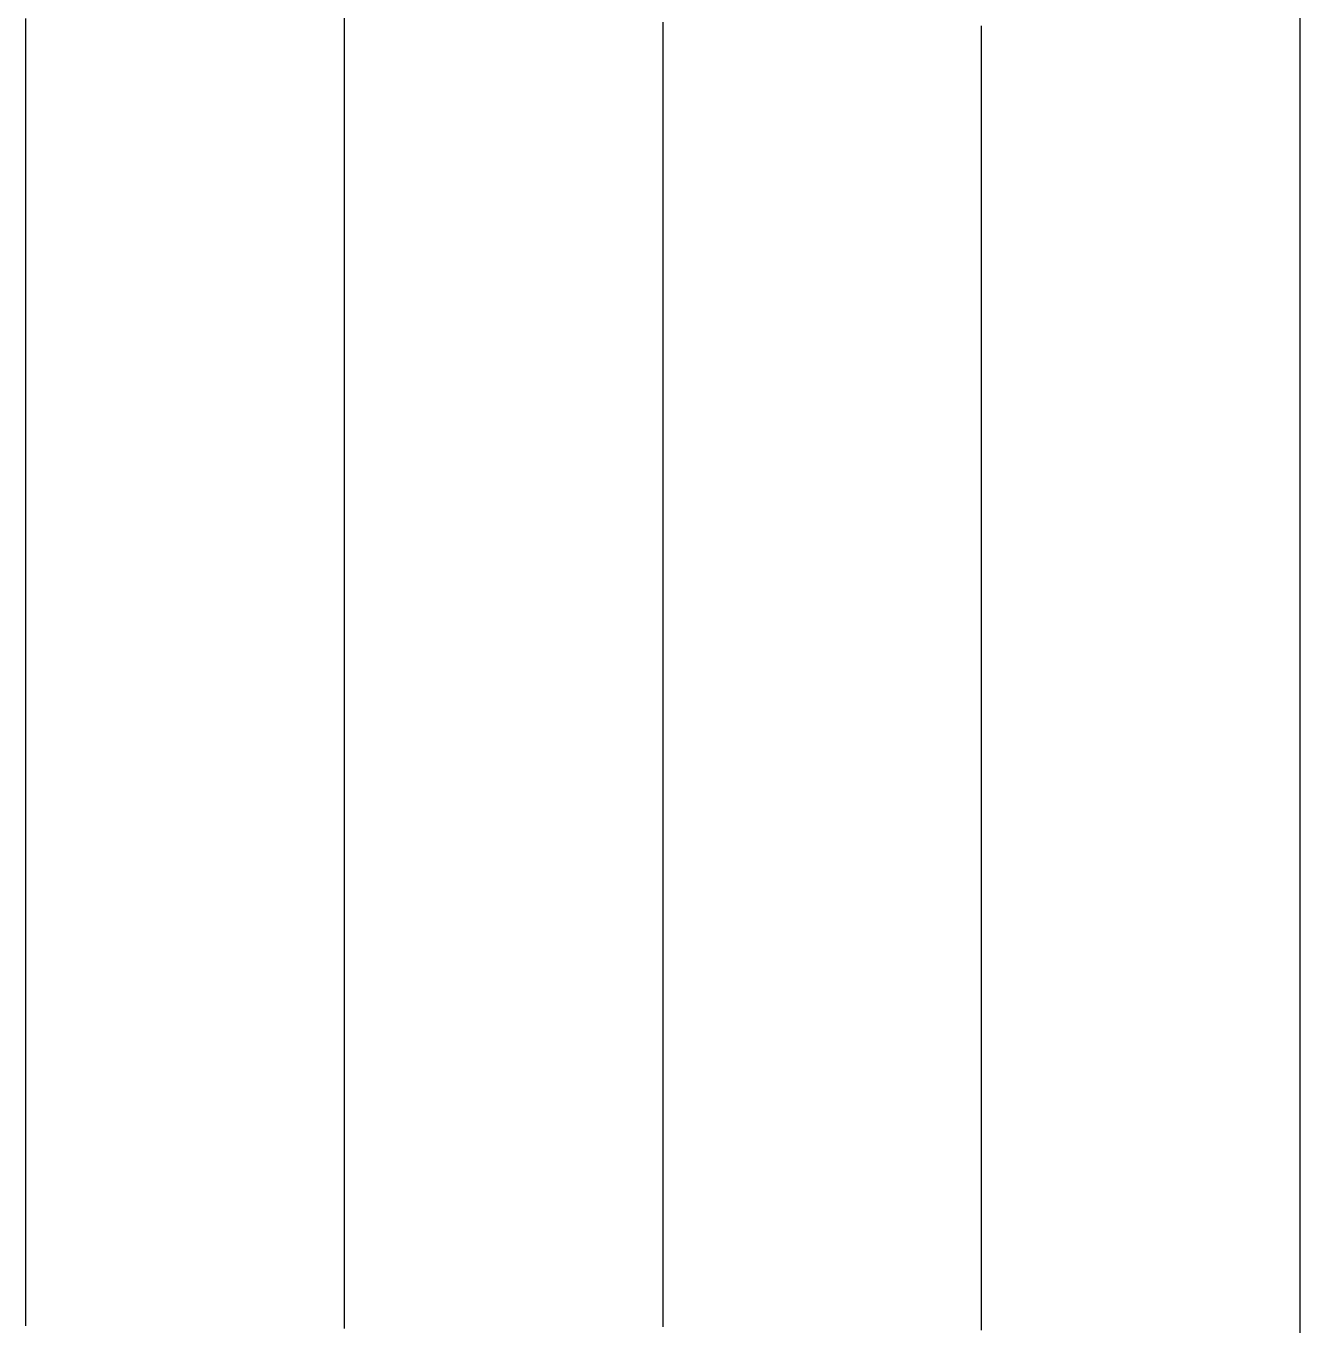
# Model space of a CAD drawing. Extents: x -400 to 0, y -315 to 2087.
# Drawn here: x -400.1 to -0.1, y 885.7 to 1293.6 of the extents above; entities that cross this region are included whole.
import ezdxf

# ---------------------------------------------------------------- set-up
doc = ezdxf.new("R2010")
doc.units = 0

msp = doc.modelspace()

# ---------------------------------------------------------------- linework, layer by layer
at = {"layer": 'LAY0', "color": 2}
for points in [[(-300.1, 1138.38), (-300.1, 1143.91), (-300.1, 1149.44), (-300.1, 1154.98), (-300.1, 1160.51), (-300.1, 1167.88), (-300.1, 1175.26), (-300.1, 1182.63), (-300.1, 1188.16), (-300.1, 1193.69), (-300.1, 1199.23), (-300.1, 1204.76), (-300.1, 1210.29), (-300.1, 1215.82), (-300.1, 1221.35), (-300.1, 1226.88), (-300.1, 1234.26), (-300.1, 1241.63), (-300.1, 1249.01), (-300.1, 1254.54), (-300.1, 1260.07), (-300.1, 1265.6), (-300.1, 1271.13), (-300.1, 1276.66), (-300.1, 1282.19), (-300.1, 1287.73), (-300.1, 1293.26), (-300.1, 1300.63)], [(-400.1, 934.561), (-400.1, 940.092), (-400.1, 945.624), (-400.1, 951.155), (-400.1, 956.686), (-400.1, 964.061), (-400.1, 971.436), (-400.1, 978.811), (-400.1, 984.342), (-400.1, 989.874), (-400.1, 995.405), (-400.1, 1000.94), (-400.1, 1006.47), (-400.1, 1012), (-400.1, 1017.53), (-400.1, 1023.06), (-400.1, 1030.44), (-400.1, 1037.81), (-400.1, 1045.19), (-400.1, 1050.72), (-400.1, 1056.25), (-400.1, 1061.78), (-400.1, 1067.31), (-400.1, 1072.84), (-400.1, 1078.37), (-400.1, 1083.9), (-400.1, 1089.44), (-400.1, 1096.81), (-400.1, 1104.19), (-400.1, 1111.56), (-400.1, 1117.09), (-400.1, 1122.62), (-400.1, 1128.15), (-400.1, 1133.69), (-400.1, 1139.22), (-400.1, 1144.75), (-400.1, 1150.28), (-400.1, 1155.81), (-400.1, 1163.19), (-400.1, 1170.56), (-400.1, 1177.94), (-400.1, 1183.47), (-400.1, 1189), (-400.1, 1194.53), (-400.1, 1200.06), (-400.1, 1205.59), (-400.1, 1211.12), (-400.1, 1216.65), (-400.1, 1222.19), (-400.1, 1229.56), (-400.1, 1236.94), (-400.1, 1244.31), (-400.1, 1249.84), (-400.1, 1255.37), (-400.1, 1260.9), (-400.1, 1266.44), (-400.1, 1271.97), (-400.1, 1277.5), (-400.1, 1283.03), (-400.1, 1288.56), (-400.1, 1295.94)], [(-400.1, 885.429), (-400.1, 886.839), (-400.1, 888.247), (-400.1, 889.653), (-400.1, 891.522), (-400.1, 893.386), (-400.1, 895.244), (-400.1, 896.634), (-400.1, 898.021), (-400.1, 899.404), (-400.1, 900.785), (-400.1, 902.161), (-400.1, 903.533), (-400.1, 904.903), (-400.1, 906.269), (-400.1, 908.086), (-400.1, 909.898), (-400.1, 911.704), (-400.1, 913.055), (-400.1, 914.404), (-400.1, 915.749), (-400.1, 917.092), (-400.1, 918.43), (-400.1, 919.764), (-400.1, 921.095), (-400.1, 922.422), (-400.1, 924.187), (-400.1, 925.946), (-400.1, 927.699), (-400.1, 929.01), (-400.1, 930.319), (-400.1, 931.624), (-400.1, 932.927), (-400.1, 934.225), (-400.1, 935.518), (-400.1, 936.807), (-400.1, 938.093), (-400.1, 939.802), (-400.1, 941.504), (-400.1, 943.2), (-400.1, 944.468), (-400.1, 945.733), (-400.1, 946.995), (-400.1, 948.253), (-400.1, 949.507), (-400.1, 950.759), (-400.1, 952.007), (-400.1, 953.254), (-400.1, 954.912), (-400.1, 956.566), (-400.1, 958.217), (-400.1, 959.453), (-400.1, 960.688), (-400.1, 961.921), (-400.1, 963.152), (-400.1, 964.38), (-400.1, 965.606), (-400.1, 966.828), (-400.1, 968.048), (-400.1, 969.672), (-400.1, 971.291), (-400.1, 972.907), (-400.1, 974.116), (-400.1, 975.324), (-400.1, 976.53), (-400.1, 977.735), (-400.1, 978.936), (-400.1, 980.134), (-400.1, 981.329), (-400.1, 982.522), (-400.1, 984.108), (-400.1, 985.69), (-400.1, 987.268), (-400.1, 988.449), (-400.1, 989.628), (-400.1, 990.805), (-400.1, 991.98), (-400.1, 993.152), (-400.1, 994.32), (-400.1, 995.485), (-400.1, 996.648), (-400.1, 998.193), (-400.1, 999.734), (-400.1, 1001.27), (-400.1, 1002.42), (-400.1, 1003.57), (-400.1, 1004.71), (-400.1, 1005.85), (-400.1, 1006.99), (-400.1, 1008.13), (-400.1, 1009.27), (-400.1, 1010.4), (-400.1, 1011.91), (-400.1, 1013.42), (-400.1, 1014.92), (-400.1, 1016.05), (-400.1, 1017.18), (-400.1, 1018.3), (-400.1, 1019.43), (-400.1, 1020.55), (-400.1, 1021.67), (-400.1, 1022.79), (-400.1, 1023.91), (-400.1, 1025.4), (-400.1, 1026.88), (-400.1, 1028.36), (-400.1, 1029.47), (-400.1, 1030.58), (-400.1, 1031.68), (-400.1, 1032.79), (-400.1, 1033.89), (-400.1, 1034.99), (-400.1, 1036.09), (-400.1, 1037.19), (-400.1, 1038.65), (-400.1, 1040.1), (-400.1, 1041.55), (-400.1, 1042.64), (-400.1, 1043.73), (-400.1, 1044.81), (-400.1, 1045.89), (-400.1, 1046.97), (-400.1, 1048.05), (-400.1, 1049.12), (-400.1, 1050.2), (-400.1, 1051.62), (-400.1, 1053.05), (-400.1, 1054.46), (-400.1, 1055.53), (-400.1, 1056.58), (-400.1, 1057.64), (-400.1, 1058.7), (-400.1, 1060.81), (-400.1, 1062.92), (-400.1, 1065.01), (-400.1, 1067.1), (-400.1, 1069.87), (-400.1, 1072.64), (-400.1, 1075.4), (-400.1, 1077.46), (-400.1, 1079.52), (-400.1, 1081.59), (-400.1, 1083.65), (-400.1, 1085.7), (-400.1, 1087.74), (-400.1, 1089.78), (-400.1, 1091.8), (-400.1, 1094.49), (-400.1, 1097.17), (-400.1, 1099.84), (-400.1, 1101.83), (-400.1, 1103.82), (-400.1, 1105.8), (-400.1, 1107.78), (-400.1, 1109.76), (-400.1, 1111.72), (-400.1, 1113.68), (-400.1, 1115.64), (-400.1, 1118.24), (-400.1, 1120.83), (-400.1, 1123.41), (-400.1, 1125.35), (-400.1, 1127.29), (-400.1, 1129.22), (-400.1, 1131.16), (-400.1, 1133.08), (-400.1, 1135), (-400.1, 1136.92), (-400.1, 1138.82), (-400.1, 1141.36), (-400.1, 1143.88), (-400.1, 1146.39), (-400.1, 1148.27), (-400.1, 1150.15), (-400.1, 1152.03), (-400.1, 1153.9), (-400.1, 1155.76), (-400.1, 1157.63), (-400.1, 1159.48), (-400.1, 1161.33), (-400.1, 1163.8), (-400.1, 1166.25), (-400.1, 1168.71), (-400.1, 1170.55), (-400.1, 1172.38), (-400.1, 1174.22), (-400.1, 1176.06), (-400.1, 1177.9), (-400.1, 1179.72), (-400.1, 1181.55), (-400.1, 1183.36), (-400.1, 1185.78), (-400.1, 1188.19), (-400.1, 1190.59), (-400.1, 1192.39), (-400.1, 1194.19), (-400.1, 1195.98), (-400.1, 1197.77), (-400.1, 1199.58), (-400.1, 1201.37), (-400.1, 1203.16), (-400.1, 1204.93), (-400.1, 1207.3), (-400.1, 1209.65), (-400.1, 1212), (-400.1, 1213.77), (-400.1, 1215.54), (-400.1, 1217.31), (-400.1, 1219.1), (-400.1, 1220.87), (-400.1, 1222.64), (-400.1, 1224.39), (-400.1, 1226.14), (-400.1, 1228.47), (-400.1, 1230.79), (-400.1, 1233.11), (-400.1, 1234.85), (-400.1, 1236.59), (-400.1, 1238.33), (-400.1, 1240.08), (-400.1, 1241.82), (-400.1, 1243.56), (-400.1, 1245.29), (-400.1, 1247.01), (-400.1, 1249.3), (-400.1, 1251.58), (-400.1, 1253.87), (-400.1, 1255.58), (-400.1, 1257.29), (-400.1, 1259), (-400.1, 1260.72), (-400.1, 1262.43), (-400.1, 1264.13), (-400.1, 1265.83), (-400.1, 1267.53), (-400.1, 1269.78), (-400.1, 1272.03), (-400.1, 1274.27), (-400.1, 1275.96), (-400.1, 1277.64), (-400.1, 1279.32), (-400.1, 1281.01), (-400.1, 1282.69), (-400.1, 1284.37), (-400.1, 1286.04), (-400.1, 1287.7), (-400.1, 1289.92), (-400.1, 1292.13), (-400.1, 1294.34)], [(-300.1, 884.619), (-300.1, 886.116), (-300.1, 887.608), (-300.1, 889.095), (-300.1, 890.578), (-300.1, 892.057), (-300.1, 894.023), (-300.1, 895.985), (-300.1, 897.942), (-300.1, 899.408), (-300.1, 900.873), (-300.1, 902.336), (-300.1, 903.8), (-300.1, 905.256), (-300.1, 906.708), (-300.1, 908.155), (-300.1, 909.598), (-300.1, 911.516), (-300.1, 913.428), (-300.1, 915.335), (-300.1, 916.762), (-300.1, 918.187), (-300.1, 919.609), (-300.1, 921.031), (-300.1, 922.444), (-300.1, 923.853), (-300.1, 925.257), (-300.1, 926.657), (-300.1, 928.517), (-300.1, 930.371), (-300.1, 932.218), (-300.1, 933.599), (-300.1, 934.978), (-300.1, 936.353), (-300.1, 937.726), (-300.1, 939.09), (-300.1, 940.45), (-300.1, 941.806), (-300.1, 943.157), (-300.1, 944.952), (-300.1, 946.741), (-300.1, 948.522), (-300.1, 949.853), (-300.1, 951.18), (-300.1, 952.504), (-300.1, 953.823), (-300.1, 956.463), (-300.1, 959.085), (-300.1, 961.692), (-300.1, 964.285), (-300.1, 967.723), (-300.1, 971.143), (-300.1, 974.548), (-300.1, 977.093), (-300.1, 979.634), (-300.1, 982.171), (-300.1, 984.705), (-300.1, 987.212), (-300.1, 989.704), (-300.1, 992.183), (-300.1, 994.649), (-300.1, 997.917), (-300.1, 1001.16), (-300.1, 1004.39), (-300.1, 1006.8), (-300.1, 1009.19), (-300.1, 1011.58), (-300.1, 1013.96), (-300.1, 1016.32), (-300.1, 1018.68), (-300.1, 1021.02), (-300.1, 1023.36), (-300.1, 1026.46), (-300.1, 1029.55), (-300.1, 1032.62), (-300.1, 1034.92), (-300.1, 1037.22), (-300.1, 1039.51), (-300.1, 1041.79), (-300.1, 1044.06), (-300.1, 1046.32), (-300.1, 1048.58), (-300.1, 1050.82), (-300.1, 1053.79), (-300.1, 1056.76), (-300.1, 1059.7), (-300.1, 1061.91), (-300.1, 1064.1), (-300.1, 1066.29), (-300.1, 1068.47), (-300.1, 1070.64), (-300.1, 1072.8), (-300.1, 1074.96), (-300.1, 1077.11), (-300.1, 1079.97), (-300.1, 1082.82), (-300.1, 1085.66), (-300.1, 1087.79), (-300.1, 1089.91), (-300.1, 1092.03), (-300.1, 1094.14), (-300.1, 1096.24), (-300.1, 1098.34), (-300.1, 1100.42), (-300.1, 1102.51), (-300.1, 1105.27), (-300.1, 1108.03), (-300.1, 1110.77), (-300.1, 1112.82), (-300.1, 1114.86), (-300.1, 1116.9), (-300.1, 1118.93), (-300.1, 1120.95), (-300.1, 1122.97), (-300.1, 1124.98), (-300.1, 1126.99), (-300.1, 1129.66), (-300.1, 1132.32), (-300.1, 1134.98), (-300.1, 1136.96), (-300.1, 1138.95), (-300.1, 1140.92), (-300.1, 1142.9), (-300.1, 1144.86), (-300.1, 1146.82), (-300.1, 1148.78), (-300.1, 1150.73), (-300.1, 1153.32), (-300.1, 1155.9), (-300.1, 1158.48), (-300.1, 1160.4), (-300.1, 1162.32), (-300.1, 1164.24), (-300.1, 1166.15), (-300.1, 1168.05), (-300.1, 1169.95), (-300.1, 1171.84), (-300.1, 1173.74), (-300.1, 1176.25), (-300.1, 1178.76), (-300.1, 1181.27), (-300.1, 1183.14), (-300.1, 1185.02), (-300.1, 1186.88), (-300.1, 1188.75), (-300.1, 1190.6), (-300.1, 1192.46), (-300.1, 1194.31), (-300.1, 1196.15), (-300.1, 1198.61), (-300.1, 1201.06), (-300.1, 1203.5), (-300.1, 1205.33), (-300.1, 1207.15), (-300.1, 1208.97), (-300.1, 1210.79), (-300.1, 1212.6), (-300.1, 1214.4), (-300.1, 1216.21), (-300.1, 1218.01), (-300.1, 1220.41), (-300.1, 1222.81), (-300.1, 1225.2), (-300.1, 1226.99), (-300.1, 1228.77), (-300.1, 1230.56), (-300.1, 1232.34), (-300.1, 1234.11), (-300.1, 1235.89), (-300.1, 1237.66), (-300.1, 1239.43), (-300.1, 1241.78), (-300.1, 1244.13), (-300.1, 1246.48), (-300.1, 1248.24), (-300.1, 1249.99), (-300.1, 1251.74), (-300.1, 1253.48), (-300.1, 1255.22), (-300.1, 1256.96), (-300.1, 1258.7), (-300.1, 1260.45), (-300.1, 1262.77), (-300.1, 1265.09), (-300.1, 1267.41), (-300.1, 1269.14), (-300.1, 1270.87), (-300.1, 1272.59), (-300.1, 1274.31), (-300.1, 1276.03), (-300.1, 1277.75), (-300.1, 1279.47), (-300.1, 1281.19), (-300.1, 1283.48), (-300.1, 1285.77), (-300.1, 1288.05), (-300.1, 1289.76), (-300.1, 1291.46), (-300.1, 1293.16), (-300.1, 1294.86)], [(-200.1, 1245.02), (-200.1, 1250.55), (-200.1, 1256.08), (-200.1, 1261.61), (-200.1, 1267.14), (-200.1, 1274.52), (-200.1, 1281.89), (-200.1, 1289.27), (-200.1, 1294.8)], [(-200.1, 885.178), (-200.1, 886.739), (-200.1, 888.816), (-200.1, 890.887), (-200.1, 892.95), (-200.1, 894.493), (-200.1, 896.03), (-200.1, 897.562), (-200.1, 899.088), (-200.1, 900.607), (-200.1, 902.124), (-200.1, 903.639), (-200.1, 905.15), (-200.1, 907.16), (-200.1, 909.164), (-200.1, 911.161), (-200.1, 912.653), (-200.1, 914.142), (-200.1, 915.625), (-200.1, 917.104), (-200.1, 918.575), (-200.1, 920.043), (-200.1, 921.51), (-200.1, 922.973), (-200.1, 924.919), (-200.1, 926.859), (-200.1, 928.792), (-200.1, 930.236), (-200.1, 931.677), (-200.1, 933.112), (-200.1, 934.543), (-200.1, 935.966), (-200.1, 937.388), (-200.1, 938.807), (-200.1, 940.224), (-200.1, 942.109), (-200.1, 943.988), (-200.1, 945.861), (-200.1, 947.262), (-200.1, 948.658), (-200.1, 950.049), (-200.1, 951.436), (-200.1, 952.818), (-200.1, 954.197), (-200.1, 955.574), (-200.1, 956.949), (-200.1, 958.777), (-200.1, 960.599), (-200.1, 962.416), (-200.1, 963.775), (-200.1, 965.13), (-200.1, 966.481), (-200.1, 967.828), (-200.1, 969.17), (-200.1, 970.509), (-200.1, 971.846), (-200.1, 973.18), (-200.1, 974.955), (-200.1, 976.724), (-200.1, 978.488), (-200.1, 979.806), (-200.1, 981.122), (-200.1, 982.434), (-200.1, 983.742), (-200.1, 985.044), (-200.1, 986.345), (-200.1, 987.643), (-200.1, 988.938), (-200.1, 990.661), (-200.1, 992.378), (-200.1, 994.09), (-200.1, 995.37), (-200.1, 996.647), (-200.1, 997.92), (-200.1, 999.189), (-200.1, 1001.71), (-200.1, 1004.22), (-200.1, 1006.72), (-200.1, 1009.22), (-200.1, 1012.54), (-200.1, 1015.84), (-200.1, 1019.12), (-200.1, 1021.57), (-200.1, 1024), (-200.1, 1026.42), (-200.1, 1028.83), (-200.1, 1031.22), (-200.1, 1033.61), (-200.1, 1035.99), (-200.1, 1038.36), (-200.1, 1041.51), (-200.1, 1044.64), (-200.1, 1047.76), (-200.1, 1050.08), (-200.1, 1052.4), (-200.1, 1054.7), (-200.1, 1056.99), (-200.1, 1059.26), (-200.1, 1061.53), (-200.1, 1063.8), (-200.1, 1066.06), (-200.1, 1069.06), (-200.1, 1072.05), (-200.1, 1075.03), (-200.1, 1077.25), (-200.1, 1079.47), (-200.1, 1081.67), (-200.1, 1083.86), (-200.1, 1086.05), (-200.1, 1088.23), (-200.1, 1090.4), (-200.1, 1092.57), (-200.1, 1095.46), (-200.1, 1098.33), (-200.1, 1101.19), (-200.1, 1103.33), (-200.1, 1105.45), (-200.1, 1107.57), (-200.1, 1109.69), (-200.1, 1111.79), (-200.1, 1113.89), (-200.1, 1115.98), (-200.1, 1118.08), (-200.1, 1120.86), (-200.1, 1123.63), (-200.1, 1126.39), (-200.1, 1128.46), (-200.1, 1130.52), (-200.1, 1132.57), (-200.1, 1134.61), (-200.1, 1136.65), (-200.1, 1138.68), (-200.1, 1140.71), (-200.1, 1142.74), (-200.1, 1145.43), (-200.1, 1148.11), (-200.1, 1150.78), (-200.1, 1152.78), (-200.1, 1154.77), (-200.1, 1156.75), (-200.1, 1158.73), (-200.1, 1160.7), (-200.1, 1162.67), (-200.1, 1164.63), (-200.1, 1166.59), (-200.1, 1169.2), (-200.1, 1171.8), (-200.1, 1174.39), (-200.1, 1176.33), (-200.1, 1178.26), (-200.1, 1180.19), (-200.1, 1182.11), (-200.1, 1184.03), (-200.1, 1185.94), (-200.1, 1187.85), (-200.1, 1189.75), (-200.1, 1192.29), (-200.1, 1194.81), (-200.1, 1197.33), (-200.1, 1199.21), (-200.1, 1201.09), (-200.1, 1202.96), (-200.1, 1204.83), (-200.1, 1206.69), (-200.1, 1208.55), (-200.1, 1210.41), (-200.1, 1212.26), (-200.1, 1214.73), (-200.1, 1217.19), (-200.1, 1219.64), (-200.1, 1221.48), (-200.1, 1223.31), (-200.1, 1225.14), (-200.1, 1226.96), (-200.1, 1228.78), (-200.1, 1230.6), (-200.1, 1232.41), (-200.1, 1234.22), (-200.1, 1236.63), (-200.1, 1239.03), (-200.1, 1241.43), (-200.1, 1243.22), (-200.1, 1245.01), (-200.1, 1246.8), (-200.1, 1248.58), (-200.1, 1250.35), (-200.1, 1252.13), (-200.1, 1253.9), (-200.1, 1255.67), (-200.1, 1258.03), (-200.1, 1260.39), (-200.1, 1262.73), (-200.1, 1264.49), (-200.1, 1266.25), (-200.1, 1268), (-200.1, 1269.75), (-200.1, 1271.5), (-200.1, 1273.24), (-200.1, 1274.98), (-200.1, 1276.72), (-200.1, 1279.04), (-200.1, 1281.35), (-200.1, 1283.66), (-200.1, 1285.39), (-200.1, 1287.11), (-200.1, 1288.84), (-200.1, 1290.56), (-200.1, 1292.27), (-200.1, 1293.99)], [(-100.1, 884.131), (-100.1, 885.723), (-100.1, 887.308), (-100.1, 888.888), (-100.1, 890.462), (-100.1, 892.027), (-100.1, 893.59), (-100.1, 895.149), (-100.1, 896.706), (-100.1, 898.778), (-100.1, 900.844), (-100.1, 902.907), (-100.1, 904.45), (-100.1, 905.991), (-100.1, 907.53), (-100.1, 909.066), (-100.1, 910.597), (-100.1, 912.123), (-100.1, 913.647), (-100.1, 915.167), (-100.1, 917.188), (-100.1, 919.204), (-100.1, 921.214), (-100.1, 922.718), (-100.1, 924.219), (-100.1, 925.716), (-100.1, 927.21), (-100.1, 928.697), (-100.1, 930.181), (-100.1, 931.66), (-100.1, 933.135), (-100.1, 935.097), (-100.1, 937.051), (-100.1, 938.999), (-100.1, 940.455), (-100.1, 941.907), (-100.1, 943.356), (-100.1, 944.8), (-100.1, 946.236), (-100.1, 947.668), (-100.1, 949.096), (-100.1, 950.519), (-100.1, 952.41), (-100.1, 954.293), (-100.1, 956.168), (-100.1, 957.569), (-100.1, 958.965), (-100.1, 960.357), (-100.1, 961.744), (-100.1, 964.505), (-100.1, 967.256), (-100.1, 969.995), (-100.1, 972.725), (-100.1, 976.348), (-100.1, 979.953), (-100.1, 983.54), (-100.1, 986.219), (-100.1, 988.889), (-100.1, 991.549), (-100.1, 994.2), (-100.1, 996.828), (-100.1, 999.443), (-100.1, 1002.04), (-100.1, 1004.63), (-100.1, 1008.06), (-100.1, 1011.47), (-100.1, 1014.85), (-100.1, 1017.37), (-100.1, 1019.88), (-100.1, 1022.37), (-100.1, 1024.85), (-100.1, 1027.31), (-100.1, 1029.77), (-100.1, 1032.21), (-100.1, 1034.65), (-100.1, 1037.88), (-100.1, 1041.11), (-100.1, 1044.31), (-100.1, 1046.71), (-100.1, 1049.1), (-100.1, 1051.48), (-100.1, 1053.85), (-100.1, 1056.21), (-100.1, 1058.56), (-100.1, 1060.89), (-100.1, 1063.22), (-100.1, 1066.31), (-100.1, 1069.37), (-100.1, 1072.42), (-100.1, 1074.7), (-100.1, 1076.96), (-100.1, 1079.22), (-100.1, 1081.46), (-100.1, 1083.69), (-100.1, 1085.92), (-100.1, 1088.13), (-100.1, 1090.35), (-100.1, 1093.29), (-100.1, 1096.22), (-100.1, 1099.14), (-100.1, 1101.32), (-100.1, 1103.5), (-100.1, 1105.67), (-100.1, 1107.84), (-100.1, 1109.99), (-100.1, 1112.14), (-100.1, 1114.28), (-100.1, 1116.42), (-100.1, 1119.25), (-100.1, 1122.07), (-100.1, 1124.88), (-100.1, 1126.98), (-100.1, 1129.07), (-100.1, 1131.15), (-100.1, 1133.22), (-100.1, 1135.29), (-100.1, 1137.35), (-100.1, 1139.41), (-100.1, 1141.47), (-100.1, 1144.2), (-100.1, 1146.93), (-100.1, 1149.65), (-100.1, 1151.68), (-100.1, 1153.71), (-100.1, 1155.73), (-100.1, 1157.76), (-100.1, 1159.77), (-100.1, 1161.78), (-100.1, 1163.78), (-100.1, 1165.78), (-100.1, 1168.43), (-100.1, 1171.07), (-100.1, 1173.7), (-100.1, 1175.67), (-100.1, 1177.63), (-100.1, 1179.58), (-100.1, 1181.53), (-100.1, 1183.47), (-100.1, 1185.41), (-100.1, 1187.35), (-100.1, 1189.28), (-100.1, 1191.85), (-100.1, 1194.41), (-100.1, 1196.96), (-100.1, 1198.88), (-100.1, 1200.79), (-100.1, 1202.69), (-100.1, 1204.6), (-100.1, 1206.49), (-100.1, 1208.39), (-100.1, 1210.27), (-100.1, 1212.16), (-100.1, 1214.66), (-100.1, 1217.15), (-100.1, 1219.64), (-100.1, 1221.5), (-100.1, 1223.35), (-100.1, 1225.2), (-100.1, 1227.04), (-100.1, 1230.72), (-100.1, 1234.39), (-100.1, 1238.04), (-100.1, 1241.68), (-100.1, 1246.51), (-100.1, 1251.32), (-100.1, 1256.1), (-100.1, 1259.67), (-100.1, 1263.24), (-100.1, 1266.78), (-100.1, 1270.32), (-100.1, 1273.84), (-100.1, 1277.35), (-100.1, 1280.85), (-100.1, 1284.34), (-100.1, 1288.97), (-100.1, 1293.59)], [(-0.1, 880.931), (-0.1, 887.369), (-0.1, 893.725), (-0.1, 900), (-0.1, 906.071), (-0.1, 912.106), (-0.1, 918.104), (-0.1, 924.067), (-0.1, 931.967), (-0.1, 939.809), (-0.1, 947.598), (-0.1, 953.405), (-0.1, 959.185), (-0.1, 964.938), (-0.1, 970.666), (-0.1, 975.994), (-0.1, 981.297), (-0.1, 986.577), (-0.1, 991.835), (-0.1, 998.814), (-0.1, 1005.76), (-0.1, 1012.68), (-0.1, 1017.85), (-0.1, 1023.01), (-0.1, 1028.16), (-0.1, 1033.3), (-0.1, 1038.01), (-0.1, 1042.71), (-0.1, 1047.39), (-0.1, 1052.08), (-0.1, 1058.31), (-0.1, 1064.54), (-0.1, 1070.77), (-0.1, 1075.45), (-0.1, 1080.13), (-0.1, 1084.83), (-0.1, 1089.53), (-0.1, 1093.97), (-0.1, 1098.39), (-0.1, 1102.77), (-0.1, 1107.12), (-0.1, 1112.88), (-0.1, 1118.59), (-0.1, 1124.25), (-0.1, 1128.47), (-0.1, 1132.67), (-0.1, 1136.85), (-0.1, 1141), (-0.1, 1145.12), (-0.1, 1149.22), (-0.1, 1153.3), (-0.1, 1157.35), (-0.1, 1162.73), (-0.1, 1168.07), (-0.1, 1173.37), (-0.1, 1177.32), (-0.1, 1181.26), (-0.1, 1185.18), (-0.1, 1189.07), (-0.1, 1192.95), (-0.1, 1196.8), (-0.1, 1200.63), (-0.1, 1204.45), (-0.1, 1209.52), (-0.1, 1214.55), (-0.1, 1219.55), (-0.1, 1223.29), (-0.1, 1227.01), (-0.1, 1230.71), (-0.1, 1234.4), (-0.1, 1238.07), (-0.1, 1241.72), (-0.1, 1245.36), (-0.1, 1248.98), (-0.1, 1253.8), (-0.1, 1258.59), (-0.1, 1263.35), (-0.1, 1266.91), (-0.1, 1270.46), (-0.1, 1274), (-0.1, 1277.52), (-0.1, 1281.03), (-0.1, 1284.53), (-0.1, 1288.02), (-0.1, 1291.5), (-0.1, 1296.12)]]:
    msp.add_lwpolyline(points, dxfattribs=at)

doc.saveas('drawing.dxf')
